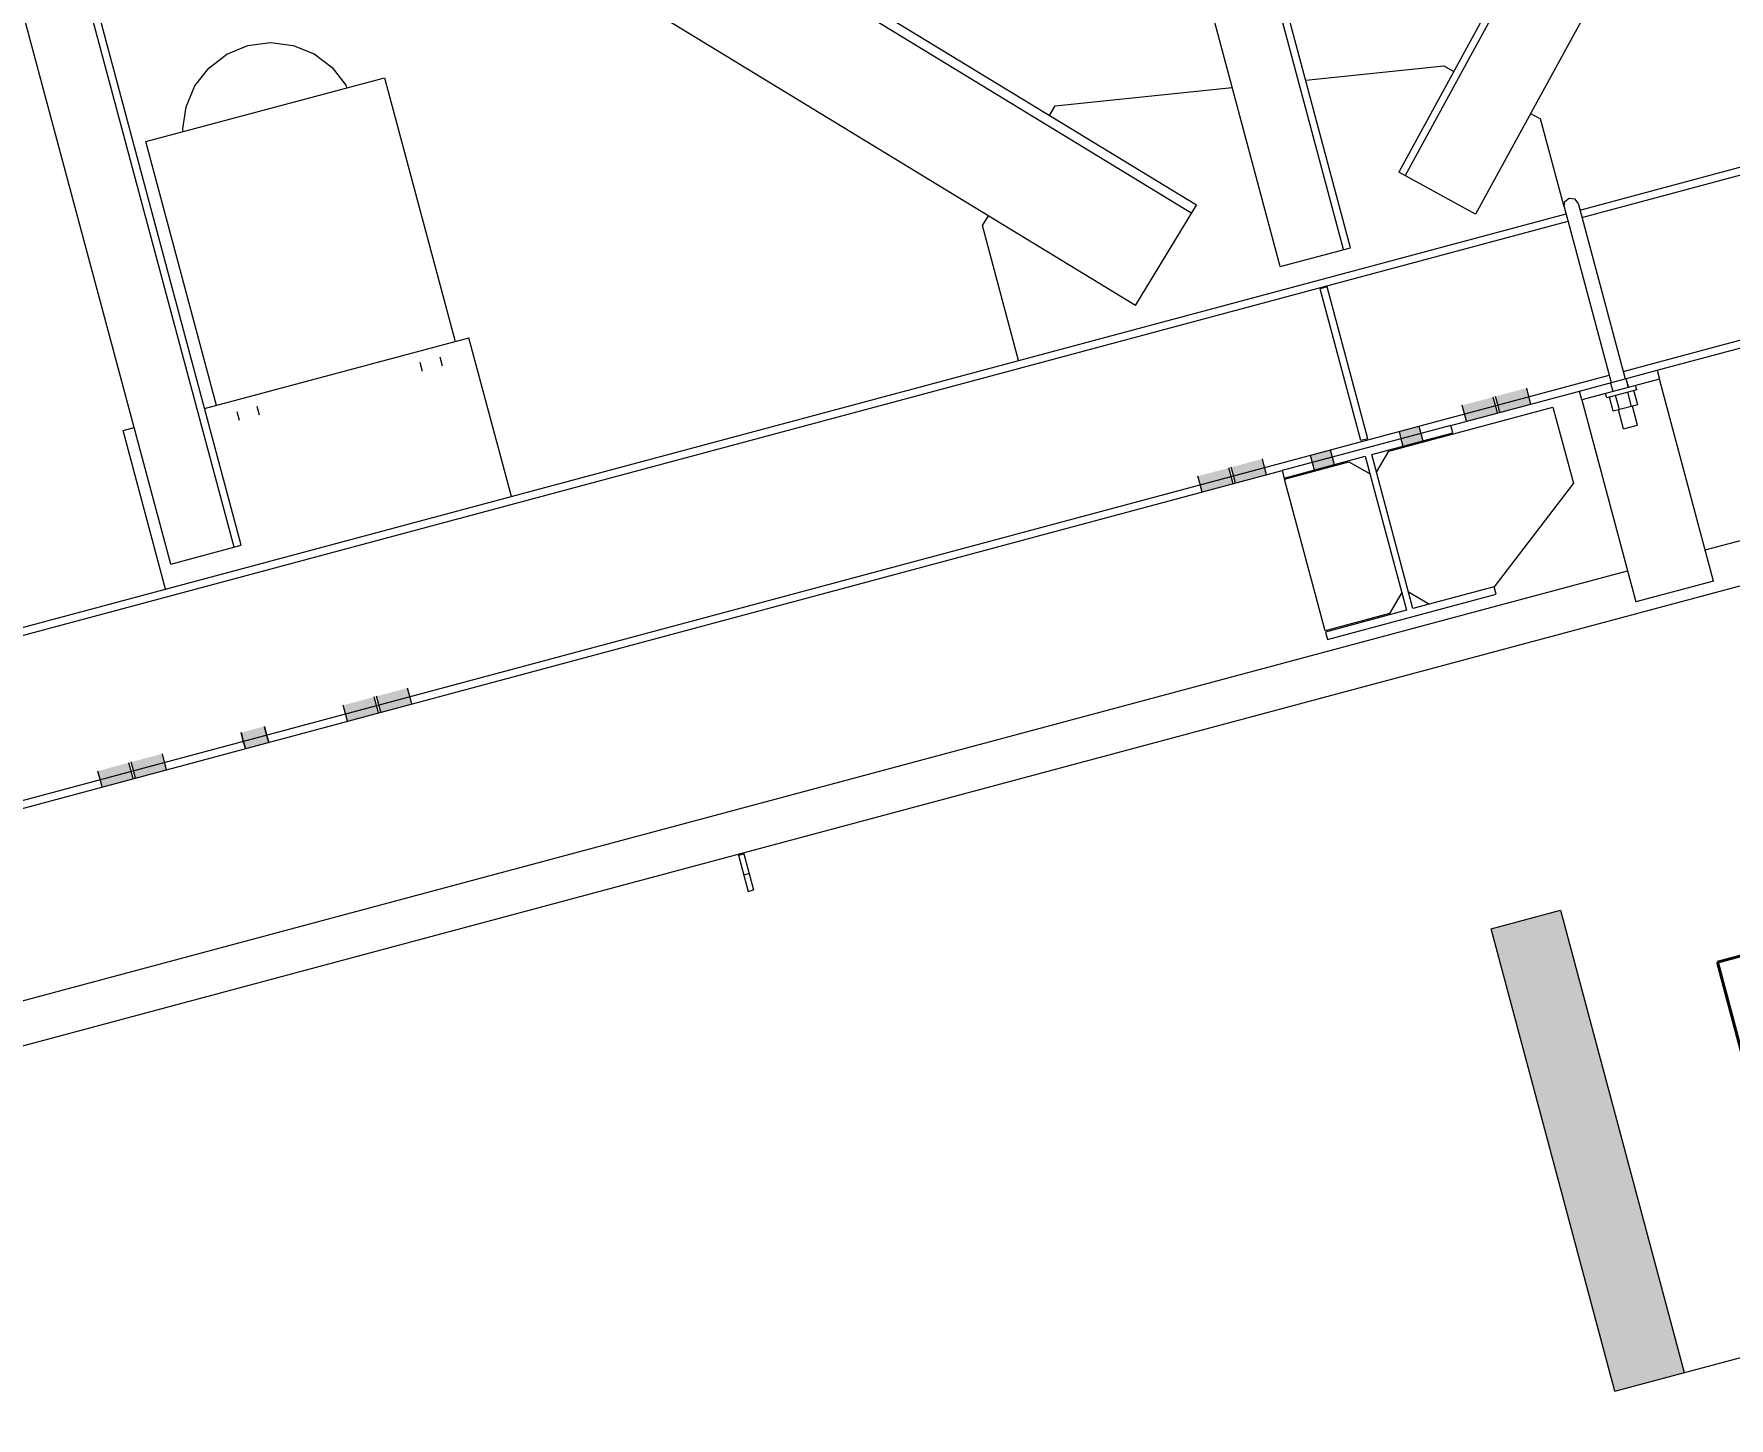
# Model space of a CAD drawing. Header units: millimetres. Extents: x -753 to 90, y 56274 to 56868.
# Drawn here: x -623.29 to -593.77, y 56638.19 to 56662.28 of the extents above; entities that cross this region are included whole.
import ezdxf

# ---------------------------------------------------------------- set-up
doc = ezdxf.new("R2010")
doc.units = ezdxf.units.MM
doc.linetypes.add('XKITLINE00', pattern=[0])
doc.linetypes.add('XKITLINE02', pattern=[4, 2, -2])
for name, color, linetype, lineweight in [('Corte', 7, 'Continuous', 0), ('Parafuso', 3, 'Continuous', 0), ('Peça', 2, 'Continuous', 0)]:
    doc.layers.add(name, color=color, linetype=linetype, lineweight=lineweight)
doc.styles.add('ROMANS', font='romans__.ttf')

# ---------------------------------------------------------------- blocks, each defined once
blk = doc.blocks.new('*A378')
at = {"layer": 'Peça', "color": 1, "linetype": 'XKITLINE00', "lineweight": 0}
for p, q in [((-620.314, 56655.759), (-615.712, 56656.992)), ((-614.971, 56654.23), (-615.712, 56656.992)), ((-621.734, 56655.379), (-621.541, 56655.43)), ((-620.994, 56652.616), (-621.734, 56655.379))]:
    blk.add_line(p, q, dxfattribs=at)
blk = doc.blocks.new('*A379')
at = {"layer": 'Peça', "color": 1, "linetype": 'XKITLINE00', "lineweight": 0}
for p, q in [((-619.926, 56661.926), (-619.559, 56662.077)), ((-619.559, 56662.077), (-619.166, 56662.13)), ((-619.166, 56662.13), (-618.773, 56662.08)), ((-618.773, 56662.08), (-618.407, 56661.932)), ((-620.241, 56661.687), (-619.926, 56661.926)), ((-618.407, 56661.932), (-618.094, 56661.695)), ((-620.484, 56661.376), (-620.241, 56661.687)), ((-618.094, 56661.695), (-617.854, 56661.386)), ((-620.637, 56661.014), (-620.484, 56661.376)), ((-617.854, 56661.386), (-617.836, 56661.344)), ((-620.69, 56660.626), (-620.637, 56661.014)), ((-620.684, 56660.581), (-620.69, 56660.626))]:
    blk.add_line(p, q, dxfattribs=at)
blk = doc.blocks.new('*A380')
at = {"layer": 'Peça', "color": 1, "linetype": 'XKITLINE00', "lineweight": 0}
for p, q in [((-621.337, 56660.406), (-617.183, 56661.519)), ((-617.183, 56661.519), (-615.953, 56656.928)), ((-620.107, 56655.815), (-621.337, 56660.406))]:
    blk.add_line(p, q, dxfattribs=at)
blk = doc.blocks.new('*A472')
at = {"layer": 'Parafuso', "color": 7, "linetype": 'XKITLINE02', "lineweight": 0}
for p, q in [((-616.517, 56656.404), (-616.558, 56656.559)), ((-616.169, 56656.497), (-616.21, 56656.652)), ((-619.704, 56655.55), (-619.746, 56655.704)), ((-619.357, 56655.643), (-619.398, 56655.798))]:
    blk.add_line(p, q, dxfattribs=at)
blk = doc.blocks.new('*A473')
at = {"layer": 'Parafuso', "color": 7, "linetype": 'XKITLINE02', "lineweight": 0}
for p, q in [((-616.517, 56656.404), (-616.558, 56656.559)), ((-616.169, 56656.497), (-616.21, 56656.652)), ((-619.704, 56655.55), (-619.746, 56655.704)), ((-619.357, 56655.643), (-619.398, 56655.798))]:
    blk.add_line(p, q, dxfattribs=at)
blk = doc.blocks.new('*A509')
at = {"layer": 'Peça', "color": 1, "linetype": 'XKITLINE00', "lineweight": 0}
for p, q in [((-599.697, 56655.018), (-596.836, 56655.784)), ((-596.836, 56655.784), (-596.481, 56654.459)), ((-599.909, 56654.651), (-599.697, 56655.018)), ((-596.481, 56654.459), (-597.861, 56652.657)), ((-599.351, 56652.568), (-598.984, 56652.356))]:
    blk.add_line(p, q, dxfattribs=at)
blk = doc.blocks.new('*A539')
at = {"layer": 'Peça', "color": 1, "linetype": 'XKITLINE00', "lineweight": 0}
for p, q in [((-601.511, 56654.532), (-600.389, 56654.833)), ((-600.389, 56654.833), (-600.021, 56654.621)), ((-600.803, 56651.889), (-601.511, 56654.532)), ((-599.468, 56652.557), (-599.681, 56652.19)), ((-599.681, 56652.19), (-600.803, 56651.889))]:
    blk.add_line(p, q, dxfattribs=at)
blk = doc.blocks.new('*A540')
at = {"layer": 'Parafuso'}
for points in [[(-599.17, 56655.453), (-599.136, 56655.326), (-599.483, 56655.232), (-599.517, 56655.36)], [(-599.17, 56655.453), (-599.136, 56655.326), (-599.483, 56655.232), (-599.517, 56655.36)], [(-599.136, 56655.326), (-599.101, 56655.198), (-599.449, 56655.105), (-599.483, 56655.233)], [(-599.136, 56655.326), (-599.101, 56655.198), (-599.449, 56655.105), (-599.483, 56655.233)], [(-600.715, 56655.039), (-600.681, 56654.912), (-601.029, 56654.818), (-601.063, 56654.946)], [(-600.715, 56655.039), (-600.681, 56654.912), (-601.029, 56654.818), (-601.063, 56654.946)], [(-600.681, 56654.912), (-600.647, 56654.784), (-600.995, 56654.691), (-601.029, 56654.819)], [(-600.681, 56654.912), (-600.647, 56654.784), (-600.995, 56654.691), (-601.029, 56654.819)]]:
    blk.add_hatch(color=7, dxfattribs=at).paths.add_polyline_path(points, flags=17)
at = {"layer": 'Parafuso', "color": 7, "linetype": 'XKITLINE00', "lineweight": 0}
for p, q in [((-599.517, 56655.36), (-599.483, 56655.232)), ((-599.517, 56655.36), (-599.483, 56655.232)), ((-599.17, 56655.453), (-599.136, 56655.326)), ((-599.17, 56655.453), (-599.136, 56655.326)), ((-599.136, 56655.326), (-599.101, 56655.198)), ((-599.136, 56655.326), (-599.101, 56655.198)), ((-600.715, 56655.039), (-600.681, 56654.912)), ((-600.715, 56655.039), (-600.681, 56654.912)), ((-599.483, 56655.233), (-599.449, 56655.105)), ((-599.483, 56655.233), (-599.449, 56655.105)), ((-601.063, 56654.946), (-601.029, 56654.818)), ((-601.063, 56654.946), (-601.029, 56654.818)), ((-601.029, 56654.819), (-600.995, 56654.691)), ((-601.029, 56654.819), (-600.995, 56654.691)), ((-600.681, 56654.912), (-600.647, 56654.784)), ((-600.681, 56654.912), (-600.647, 56654.784))]:
    blk.add_line(p, q, dxfattribs=at)
blk = doc.blocks.new('*A541')
at = {"layer": 'Parafuso'}
for points in [[(-599.17, 56655.453), (-599.136, 56655.326), (-599.483, 56655.232), (-599.517, 56655.36)], [(-599.17, 56655.453), (-599.136, 56655.326), (-599.483, 56655.232), (-599.517, 56655.36)], [(-599.136, 56655.326), (-599.101, 56655.198), (-599.449, 56655.105), (-599.483, 56655.233)], [(-599.136, 56655.326), (-599.101, 56655.198), (-599.449, 56655.105), (-599.483, 56655.233)], [(-600.715, 56655.039), (-600.681, 56654.912), (-601.029, 56654.818), (-601.063, 56654.946)], [(-600.715, 56655.039), (-600.681, 56654.912), (-601.029, 56654.818), (-601.063, 56654.946)], [(-600.681, 56654.912), (-600.647, 56654.784), (-600.995, 56654.691), (-601.029, 56654.819)], [(-600.681, 56654.912), (-600.647, 56654.784), (-600.995, 56654.691), (-601.029, 56654.819)]]:
    blk.add_hatch(color=7, dxfattribs=at).paths.add_polyline_path(points, flags=17)
at = {"layer": 'Parafuso', "color": 7, "linetype": 'XKITLINE00', "lineweight": 0}
for p, q in [((-599.517, 56655.36), (-599.483, 56655.232)), ((-599.517, 56655.36), (-599.483, 56655.232)), ((-599.17, 56655.453), (-599.136, 56655.326)), ((-599.17, 56655.453), (-599.136, 56655.326)), ((-599.136, 56655.326), (-599.101, 56655.198)), ((-599.136, 56655.326), (-599.101, 56655.198)), ((-600.715, 56655.039), (-600.681, 56654.912)), ((-600.715, 56655.039), (-600.681, 56654.912)), ((-599.483, 56655.233), (-599.449, 56655.105)), ((-599.483, 56655.233), (-599.449, 56655.105)), ((-601.063, 56654.946), (-601.029, 56654.818)), ((-601.063, 56654.946), (-601.029, 56654.818)), ((-601.029, 56654.819), (-600.995, 56654.691)), ((-601.029, 56654.819), (-600.995, 56654.691)), ((-600.681, 56654.912), (-600.647, 56654.784)), ((-600.681, 56654.912), (-600.647, 56654.784))]:
    blk.add_line(p, q, dxfattribs=at)
blk = doc.blocks.new('*A545')
at = {"layer": 'Peça', "color": 1, "linetype": 'XKITLINE00', "lineweight": 0}
for p, q in [((-600.769, 56657.878), (-600.89, 56657.845)), ((-600.182, 56655.203), (-600.89, 56657.845)), ((-600.061, 56655.235), (-600.769, 56657.878)), ((-600.061, 56655.235), (-600.182, 56655.203))]:
    blk.add_line(p, q, dxfattribs=at)
blk = doc.blocks.new('*A552')
at = {"layer": 'Peça', "color": 1, "linetype": 'XKITLINE00', "lineweight": 0}
for p, q in [((-598.614, 56655.466), (-601.55, 56654.679)), ((-599.992, 56654.96), (-598.58, 56655.338)), ((-598.58, 56655.338), (-598.614, 56655.466)), ((-601.55, 56654.679), (-601.516, 56654.551)), ((-601.516, 56654.551), (-600.104, 56654.93)), ((-600.104, 56654.93), (-599.386, 56652.248)), ((-599.274, 56652.278), (-599.992, 56654.96)), ((-597.861, 56652.657), (-599.274, 56652.278)), ((-597.827, 56652.529), (-597.861, 56652.657)), ((-600.764, 56651.742), (-597.827, 56652.529)), ((-599.386, 56652.248), (-600.798, 56651.87)), ((-600.798, 56651.87), (-600.764, 56651.742))]:
    blk.add_line(p, q, dxfattribs=at)
blk = doc.blocks.new('*A626')
at = {"layer": 'Peça', "color": 1, "linetype": 'XKITLINE00', "lineweight": 0}
for p, q in [((-596.367, 56659.215), (-587.85, 56661.497)), ((-596.333, 56659.087), (-587.816, 56661.369)), ((-626.245, 56651.209), (-596.609, 56659.15)), ((-626.211, 56651.081), (-596.574, 56659.022)), ((-595.614, 56656.406), (-587.097, 56658.688)), ((-595.025, 56656.427), (-587.619, 56658.412)), ((-625.493, 56648.4), (-595.856, 56656.341)), ((-598.614, 56655.465), (-596.377, 56656.065)), ((-624.903, 56648.421), (-601.55, 56654.679))]:
    blk.add_line(p, q, dxfattribs=at)
blk = doc.blocks.new('*A714')
at = {"layer": 'Peça', "color": 1, "linetype": 'XKITLINE00', "lineweight": 0}
for p, q in [((-594.187, 56653.299), (-591.992, 56653.887)), ((-591.992, 56653.887), (-591.795, 56653.151)), ((-591.795, 56653.151), (-647.639, 56638.189)), ((-624.065, 56645.294), (-595.539, 56652.937)), ((-639.543, 56641.147), (-625.418, 56644.931)), ((-643.384, 56640.118), (-641.803, 56640.541)), ((-644.993, 56639.687), (-644.736, 56639.755))]:
    blk.add_line(p, q, dxfattribs=at)
blk = doc.blocks.new('*A726')
at = {"layer": 'Peça', "color": 1, "linetype": 'XKITLINE00', "lineweight": 0}
for p, q in [((-606.017, 56674.767), (-604.79, 56675.096)), ((-600.482, 56658.526), (-604.913, 56675.063)), ((-600.359, 56658.559), (-604.79, 56675.096)), ((-601.586, 56658.23), (-606.017, 56674.767)), ((-601.586, 56658.23), (-600.359, 56658.559))]:
    blk.add_line(p, q, dxfattribs=at)
blk = doc.blocks.new('*A739')
at = {"layer": 'Peça', "color": 1, "linetype": 'XKITLINE00', "lineweight": 0}
for p, q in [((-622.652, 56668.852), (-621.59, 56670.594)), ((-621.673, 56670.459), (-603.125, 56659.162)), ((-603.043, 56659.298), (-621.59, 56670.594)), ((-604.104, 56657.556), (-622.652, 56668.852)), ((-604.104, 56657.556), (-603.043, 56659.298))]:
    blk.add_line(p, q, dxfattribs=at)
blk = doc.blocks.new('*A740')
at = {"layer": 'Peça', "color": 1, "linetype": 'XKITLINE00', "lineweight": 0}
for p, q in [((-588.872, 56679.361), (-599.523, 56659.872)), ((-599.411, 56659.812), (-588.76, 56679.3)), ((-587.534, 56678.63), (-588.872, 56679.361)), ((-587.534, 56678.63), (-598.185, 56659.142)), ((-598.185, 56659.142), (-599.523, 56659.872))]:
    blk.add_line(p, q, dxfattribs=at)
blk = doc.blocks.new('*A854')
at = {"layer": 'Parafuso'}
for points in [[(-621.557, 56649.484), (-621.59, 56649.607), (-621.049, 56649.751), (-621.016, 56649.629)], [(-622.138, 56649.328), (-622.171, 56649.451), (-621.63, 56649.596), (-621.597, 56649.473)], [(-622.097, 56649.174), (-622.138, 56649.328), (-621.597, 56649.473), (-621.556, 56649.318)], [(-621.515, 56649.329), (-621.557, 56649.484), (-621.016, 56649.629), (-620.975, 56649.474)]]:
    blk.add_hatch(color=7, dxfattribs=at).paths.add_polyline_path(points, flags=17)
at = {"layer": 'Parafuso', "color": 7, "linetype": 'XKITLINE00', "lineweight": 0}
for p, q in [((-621.016, 56649.629), (-621.049, 56649.751)), ((-622.138, 56649.328), (-622.171, 56649.451)), ((-621.597, 56649.473), (-621.63, 56649.596)), ((-621.556, 56649.318), (-621.597, 56649.473)), ((-621.557, 56649.484), (-621.59, 56649.607)), ((-621.515, 56649.329), (-621.557, 56649.484)), ((-620.975, 56649.474), (-621.016, 56649.629)), ((-622.097, 56649.174), (-622.138, 56649.328))]:
    blk.add_line(p, q, dxfattribs=at)
blk = doc.blocks.new('*A857')
at = {"layer": 'Parafuso'}
for points in [[(-619.645, 56649.996), (-619.678, 56650.119), (-619.272, 56650.227), (-619.239, 56650.105)], [(-619.645, 56649.996), (-619.678, 56650.119), (-619.272, 56650.227), (-619.239, 56650.105)], [(-619.604, 56649.842), (-619.645, 56649.996), (-619.239, 56650.105), (-619.198, 56649.95)], [(-619.604, 56649.842), (-619.645, 56649.996), (-619.239, 56650.105), (-619.198, 56649.95)]]:
    blk.add_hatch(color=7, dxfattribs=at).paths.add_polyline_path(points, flags=17)
at = {"layer": 'Parafuso', "color": 7, "linetype": 'XKITLINE00', "lineweight": 0}
for p, q in [((-619.645, 56649.996), (-619.678, 56650.119)), ((-619.645, 56649.996), (-619.678, 56650.119)), ((-619.604, 56649.842), (-619.645, 56649.996)), ((-619.604, 56649.842), (-619.645, 56649.996)), ((-619.239, 56650.105), (-619.272, 56650.227)), ((-619.239, 56650.105), (-619.272, 56650.227)), ((-619.198, 56649.95), (-619.239, 56650.105)), ((-619.198, 56649.95), (-619.239, 56650.105))]:
    blk.add_line(p, q, dxfattribs=at)
blk = doc.blocks.new('*A858')
at = {"layer": 'Parafuso'}
for points in [[(-619.645, 56649.996), (-619.678, 56650.119), (-619.272, 56650.227), (-619.239, 56650.105)], [(-619.645, 56649.996), (-619.678, 56650.119), (-619.272, 56650.227), (-619.239, 56650.105)], [(-619.604, 56649.842), (-619.645, 56649.996), (-619.239, 56650.105), (-619.198, 56649.95)], [(-619.604, 56649.842), (-619.645, 56649.996), (-619.239, 56650.105), (-619.198, 56649.95)]]:
    blk.add_hatch(color=7, dxfattribs=at).paths.add_polyline_path(points, flags=17)
at = {"layer": 'Parafuso', "color": 7, "linetype": 'XKITLINE00', "lineweight": 0}
for p, q in [((-619.678, 56650.119), (-619.645, 56649.996)), ((-619.678, 56650.119), (-619.645, 56649.996)), ((-619.645, 56649.996), (-619.604, 56649.842)), ((-619.645, 56649.996), (-619.604, 56649.842)), ((-619.272, 56650.227), (-619.239, 56650.105)), ((-619.272, 56650.227), (-619.239, 56650.105)), ((-619.239, 56650.105), (-619.198, 56649.95)), ((-619.239, 56650.105), (-619.198, 56649.95))]:
    blk.add_line(p, q, dxfattribs=at)
blk = doc.blocks.new('*A865')
at = {"layer": 'Parafuso'}
for points in [[(-597.876, 56655.96), (-597.843, 56655.838), (-598.384, 56655.693), (-598.416, 56655.816)], [(-597.294, 56656.116), (-597.262, 56655.994), (-597.802, 56655.849), (-597.835, 56655.971)], [(-597.262, 56655.994), (-597.22, 56655.839), (-597.761, 56655.694), (-597.802, 56655.849)], [(-597.843, 56655.838), (-597.801, 56655.683), (-598.342, 56655.538), (-598.384, 56655.693)]]:
    blk.add_hatch(color=7, dxfattribs=at).paths.add_polyline_path(points, flags=17)
at = {"layer": 'Parafuso', "color": 7, "linetype": 'XKITLINE00', "lineweight": 0}
for p, q in [((-597.843, 56655.838), (-597.876, 56655.96)), ((-597.802, 56655.849), (-597.835, 56655.971)), ((-597.262, 56655.994), (-597.294, 56656.116)), ((-597.22, 56655.839), (-597.262, 56655.994)), ((-598.384, 56655.693), (-598.416, 56655.816)), ((-598.342, 56655.538), (-598.384, 56655.693)), ((-597.801, 56655.683), (-597.843, 56655.838)), ((-597.761, 56655.694), (-597.802, 56655.849))]:
    blk.add_line(p, q, dxfattribs=at)
blk = doc.blocks.new('*A866')
at = {"layer": 'Parafuso'}
for points in [[(-616.779, 56650.895), (-616.746, 56650.773), (-617.287, 56650.628), (-617.32, 56650.751)], [(-617.36, 56650.74), (-617.328, 56650.617), (-617.868, 56650.472), (-617.901, 56650.595)], [(-617.328, 56650.617), (-617.286, 56650.462), (-617.827, 56650.318), (-617.868, 56650.472)], [(-616.746, 56650.773), (-616.705, 56650.618), (-617.245, 56650.473), (-617.287, 56650.628)]]:
    blk.add_hatch(color=7, dxfattribs=at).paths.add_polyline_path(points, flags=17)
at = {"layer": 'Parafuso', "color": 7, "linetype": 'XKITLINE00', "lineweight": 0}
for p, q in [((-616.746, 56650.773), (-616.779, 56650.895)), ((-617.868, 56650.472), (-617.901, 56650.595)), ((-617.328, 56650.617), (-617.36, 56650.74)), ((-617.286, 56650.462), (-617.328, 56650.617)), ((-617.287, 56650.628), (-617.32, 56650.751)), ((-617.245, 56650.473), (-617.287, 56650.628)), ((-616.705, 56650.618), (-616.746, 56650.773)), ((-617.827, 56650.318), (-617.868, 56650.472))]:
    blk.add_line(p, q, dxfattribs=at)
blk = doc.blocks.new('*A867')
at = {"layer": 'Parafuso'}
for points in [[(-602.986, 56654.46), (-603.019, 56654.583), (-602.478, 56654.727), (-602.445, 56654.605)], [(-602.404, 56654.616), (-602.437, 56654.738), (-601.896, 56654.883), (-601.864, 56654.76)], [(-602.363, 56654.461), (-602.404, 56654.616), (-601.864, 56654.76), (-601.822, 56654.606)], [(-602.944, 56654.305), (-602.986, 56654.46), (-602.445, 56654.605), (-602.404, 56654.45)]]:
    blk.add_hatch(color=7, dxfattribs=at).paths.add_polyline_path(points, flags=17)
at = {"layer": 'Parafuso', "color": 7, "linetype": 'XKITLINE00', "lineweight": 0}
for p, q in [((-602.445, 56654.605), (-602.478, 56654.727)), ((-602.404, 56654.616), (-602.437, 56654.738)), ((-601.864, 56654.76), (-601.896, 56654.883)), ((-601.822, 56654.606), (-601.864, 56654.76)), ((-602.986, 56654.46), (-603.019, 56654.583)), ((-602.944, 56654.305), (-602.986, 56654.46)), ((-602.404, 56654.45), (-602.445, 56654.605)), ((-602.363, 56654.461), (-602.404, 56654.616))]:
    blk.add_line(p, q, dxfattribs=at)
blk = doc.blocks.new('*A888')
at = {"layer": 'Peça', "color": 1, "linetype": 'XKITLINE00', "lineweight": 0}
for p, q in [((-601.141, 56661.477), (-598.739, 56661.723)), ((-598.739, 56661.723), (-598.564, 56661.627)), ((-605.501, 56661.029), (-602.42, 56661.345)), ((-605.605, 56660.859), (-605.501, 56661.029)), ((-597.226, 56660.896), (-597.051, 56660.8)), ((-596.641, 56659.271), (-597.051, 56660.8)), ((-606.77, 56658.945), (-606.666, 56659.116)), ((-606.141, 56656.596), (-606.77, 56658.945))]:
    blk.add_line(p, q, dxfattribs=at)
blk = doc.blocks.new('*A937')
at = {"layer": 'Peça', "color": 1, "linetype": 'XKITLINE00', "lineweight": 0}
for p, q in [((-625.335, 56669.591), (-624.109, 56669.92)), ((-619.8, 56653.35), (-624.231, 56669.887)), ((-619.678, 56653.383), (-624.109, 56669.92)), ((-620.904, 56653.054), (-625.335, 56669.591)), ((-620.904, 56653.054), (-619.678, 56653.383))]:
    blk.add_line(p, q, dxfattribs=at)
blk = doc.blocks.new('*A955')
at = {"layer": 'Peça', "color": 1, "linetype": 'XKITLINE00', "lineweight": 0}
for p, q in [((-611.022, 56648), (-611.018, 56647.988)), ((-611.018, 56647.988), (-610.926, 56648.012)), ((-611.018, 56647.988), (-610.849, 56647.356)), ((-610.93, 56648.025), (-610.926, 56648.012)), ((-610.926, 56648.012), (-610.757, 56647.381)), ((-610.927, 56647.646), (-610.835, 56647.67)), ((-610.849, 56647.356), (-610.757, 56647.381))]:
    blk.add_line(p, q, dxfattribs=at)
blk = doc.blocks.new('*A1035')
at = {"layer": 'Peça', "color": 1, "linetype": 'XKITLINE00', "lineweight": 0}
for p, q in [((-595.786, 56655.712), (-595.852, 56655.958)), ((-595.68, 56655.741), (-595.745, 56655.986)), ((-595.467, 56655.798), (-595.533, 56656.043)), ((-595.361, 56655.826), (-595.427, 56656.072)), ((-595.361, 56655.826), (-595.786, 56655.712))]:
    blk.add_line(p, q, dxfattribs=at)
blk = doc.blocks.new('*A1036')
at = {"layer": 'Peça', "color": 1, "linetype": 'XKITLINE00', "lineweight": 0}
for p, q in [((-595.378, 56656.084), (-595.399, 56656.162)), ((-595.9, 56655.945), (-595.921, 56656.022)), ((-595.378, 56656.084), (-595.9, 56655.945))]:
    blk.add_line(p, q, dxfattribs=at)
blk = doc.blocks.new('*A1037')
at = {"layer": 'Peça', "color": 1, "linetype": 'XKITLINE00', "lineweight": 0}
for p, q in [((-596.629, 56659.366), (-596.553, 56659.424)), ((-596.553, 56659.424), (-596.458, 56659.412)), ((-596.4, 56659.336), (-596.458, 56659.412)), ((-596.641, 56659.271), (-596.629, 56659.366)), ((-596.641, 56659.271), (-595.822, 56656.214)), ((-596.4, 56659.336), (-595.58, 56656.279)), ((-595.606, 56655.408), (-595.694, 56655.737)), ((-595.364, 56655.472), (-595.453, 56655.802)), ((-595.606, 56655.408), (-595.364, 56655.472))]:
    blk.add_line(p, q, dxfattribs=at)
blk = doc.blocks.new('*A1039')
at = {"layer": 'Peça', "color": 1, "linetype": 'XKITLINE00', "lineweight": 0}
for p, q in [((-596.377, 56656.065), (-595.025, 56656.428)), ((-594.984, 56656.273), (-596.336, 56655.911)), ((-595.025, 56656.428), (-594.984, 56656.273)), ((-594.042, 56652.757), (-594.984, 56656.273)), ((-596.336, 56655.911), (-596.377, 56656.065)), ((-596.336, 56655.911), (-595.394, 56652.395)), ((-594.042, 56652.757), (-595.394, 56652.395))]:
    blk.add_line(p, q, dxfattribs=at)
blk = doc.blocks.new('*A1043')
at = {"layer": 'Parafuso', "color": 7, "linetype": 'XKITLINE02', "lineweight": 0}
for p, q in [((-595.836, 56656.21), (-595.795, 56656.056)), ((-595.566, 56656.283), (-595.525, 56656.128))]:
    blk.add_line(p, q, dxfattribs=at)
blk = doc.blocks.new('*A1045')
at = {"layer": 'Parafuso', "color": 7, "linetype": 'XKITLINE02', "lineweight": 0}
for p, q in [((-595.836, 56656.21), (-595.795, 56656.056)), ((-595.566, 56656.283), (-595.524, 56656.128))]:
    blk.add_line(p, q, dxfattribs=at)
blk = doc.blocks.new('*A2175')
at = {"layer": 'Corte'}
for points in [[(-596.708, 56647.03), (-594.551, 56638.981), (-597.915, 56646.707)], [(-594.551, 56638.981), (-595.758, 56638.657), (-597.915, 56646.707)]]:
    blk.add_hatch(color=6, dxfattribs=at).paths.add_polyline_path(points, flags=17)
at = {"layer": 'Corte', "color": 6, "linetype": 'XKITLINE00', "lineweight": 0}
for p, q in [((-597.915, 56646.707), (-596.708, 56647.03)), ((-596.708, 56647.03), (-594.551, 56638.981)), ((-595.758, 56638.657), (-597.915, 56646.707)), ((-595.758, 56638.657), (-590.929, 56639.951))]:
    blk.add_line(p, q, dxfattribs=at)
at = {"layer": 'Corte', "color": 4, "style": 'ROMANS', "width": 0.85}
blk.add_text('B', height=4.5, rotation=15, dxfattribs=at).set_placement((-593.443, 56641.607))

msp = doc.modelspace()

# ---------------------------------------------------------------- block references
at = {"lineweight": 0}
for name in ['*A626', '*A740', '*A726', '*A739', '*A937', '*A379', '*A380', '*A888', '*A1037', '*A545', '*A378', '*A472', '*A473', '*A1039', '*A1036', '*A1043', '*A1045', '*A865', '*A1035', '*A509', '*A552', '*A540', '*A541', '*A867', '*A539', '*A714', '*A866', '*A857', '*A858', '*A854', '*A955']:
    msp.add_blockref(name, (0, 0), dxfattribs=at)
at = {"layer": 'Corte', "lineweight": 0}
msp.add_blockref('*A2175', (0, 0), dxfattribs=at)

doc.saveas('drawing.dxf')
